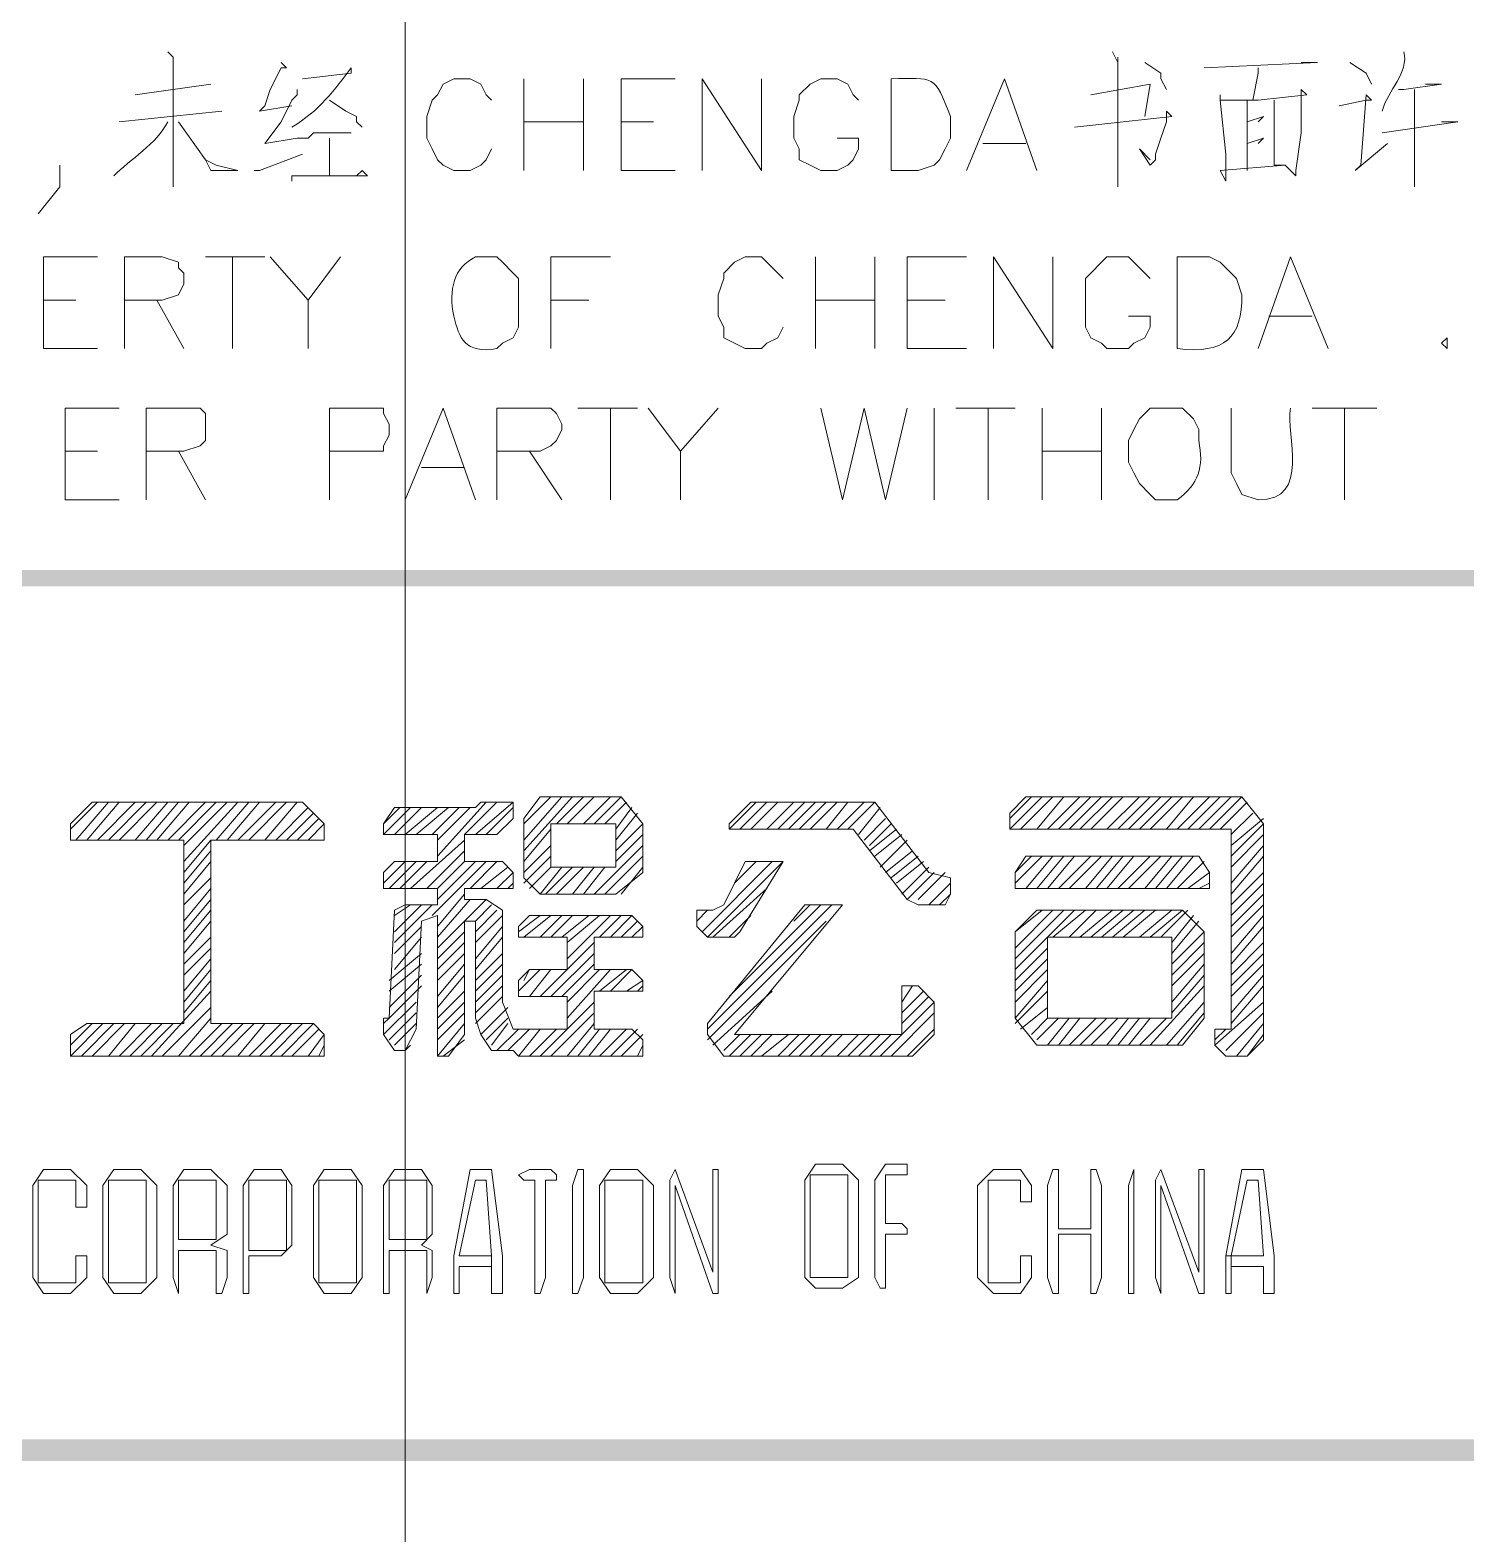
# Model space of a CAD drawing. Header units: millimetres. Extents: x 0 to 825, y 0 to 1167.
# Drawn here: x 647.2 to 695, y 50.3 to 100.4 of the extents above; entities that cross this region are included whole.
import ezdxf

# ---------------------------------------------------------------- set-up
doc = ezdxf.new("R2010")
doc.units = ezdxf.units.MM
doc.layers.add('1', color=7, linetype='Continuous')

msp = doc.modelspace()

# ---------------------------------------------------------------- hatches: boundary and pattern name
h = msp.add_hatch(color=0)
h.dxf.hatch_style = 2
h.paths.add_polyline_path([(560.841732, 82.401732), (560.841732, 81.861732), (810.501732, 82.401732)])
h = msp.add_hatch(color=0)
h.dxf.hatch_style = 2
h.paths.add_polyline_path([(560.841732, 81.861732), (810.501732, 82.401732), (810.501732, 81.861732)])
h = msp.add_hatch(color=0)
h.dxf.hatch_style = 2
h.paths.add_polyline_path([(713.301732, 52.701732), (713.301732, 53.421732), (560.841732, 52.701732)])
h = msp.add_hatch(color=0)
h.dxf.hatch_style = 2
h.paths.add_polyline_path([(713.301732, 53.421732), (560.841732, 52.701732), (560.841732, 53.421732)])

# ---------------------------------------------------------------- linework, layer by layer
at = {"layer": '1', "color": 30, "lineweight": 9}
msp.add_lwpolyline([(659.661732, 0.141732), (659.661732, 1166.901732)], dxfattribs=at)
at = {"layer": '1', "color": 0, "lineweight": 5}
for points in [[(651.921732, 95.541732), (651.921732, 95.181732), (651.921732, 95.181732), (651.921732, 97.881732), (651.921732, 99.501732), (651.741732, 99.681732)], [(654.801732, 97.701732), (654.801732, 97.701732), (654.981732, 97.881732), (655.161732, 98.421732), (655.521732, 99.141732), (655.701732, 99.141732), (655.521732, 99.321732)], [(683.421732, 95.181732), (683.421732, 99.501732), (683.421732, 99.321732), (683.241732, 99.681732)], [(684.321732, 99.321732), (684.861732, 98.961732), (684.861732, 98.781732), (685.041732, 98.421732), (684.861732, 98.781732)], [(686.301732, 99.141732), (690.081732, 99.321732), (689.901732, 99.321732), (689.541732, 99.321732)], [(687.921732, 98.061732), (688.101732, 98.961732), (688.101732, 99.141732)], [(691.881732, 98.601732), (691.701732, 98.961732), (691.701732, 98.961732), (691.881732, 98.601732)], [(655.881732, 98.061732), (656.061732, 98.241732), (656.061732, 98.421732)], [(684.501732, 98.601732), (684.501732, 98.601732), (684.321732, 97.521732)], [(689.541732, 98.421732), (689.721732, 98.241732), (688.101732, 98.061732), (686.841732, 98.061732), (686.841732, 98.061732), (687.021732, 96.261732), (687.021732, 95.361732), (686.841732, 95.721732), (689.001732, 95.901732), (689.001732, 95.901732), (688.821732, 95.901732), (688.641732, 95.901732), (688.641732, 98.061732)], [(689.541732, 98.421732), (689.541732, 96.981732), (689.361732, 95.721732), (689.361732, 95.541732), (689.001732, 95.901732)], [(693.321732, 98.421732), (693.321732, 95.181732), (693.321732, 95.361732), (693.321732, 95.721732)], [(694.221732, 98.601732), (694.041732, 98.601732), (693.681732, 98.601732)], [(655.881732, 98.061732), (655.521732, 97.341732), (654.981732, 96.621732), (654.981732, 96.621732), (656.061732, 96.801732), (656.421732, 96.801732), (656.601732, 96.981732), (657.861732, 96.981732), (657.681732, 96.981732), (657.501732, 96.981732)], [(657.141732, 98.061732), (657.681732, 97.701732), (658.041732, 97.521732), (658.041732, 97.341732), (658.221732, 97.161732)], [(691.521732, 95.901732), (691.341732, 95.721732), (691.521732, 95.901732), (691.701732, 98.241732), (691.881732, 98.061732), (691.701732, 98.061732), (690.801732, 97.881732)], [(652.101732, 97.341732), (653.001732, 96.081732), (653.181732, 95.721732), (654.081732, 95.721732), (653.361732, 95.901732), (653.001732, 96.081732)], [(685.041732, 97.341732), (685.041732, 97.701732), (685.221732, 97.521732), (681.981732, 97.161732)], [(685.041732, 97.341732), (684.861732, 96.801732), (684.681732, 96.261732), (684.681732, 96.081732), (684.501732, 95.901732), (684.141732, 96.441732), (684.501732, 96.081732)], [(688.101732, 97.341732), (688.281732, 97.521732), (688.281732, 97.521732), (687.741732, 97.341732)], [(692.241732, 96.981732), (694.761732, 97.341732), (694.581732, 97.341732), (694.221732, 97.341732)], [(687.741732, 96.621732), (688.281732, 96.801732), (688.281732, 96.801732), (688.101732, 96.621732)], [(656.241732, 96.261732), (654.801732, 95.721732), (654.801732, 95.721732), (654.621732, 95.721732)], [(683.421732, 95.181732), (683.421732, 95.541732), (683.421732, 95.901732)], [(657.501732, 95.541732), (655.881732, 95.541732), (655.881732, 95.361732), (655.881732, 95.541732)], [(657.501732, 95.541732), (658.401732, 95.541732), (658.221732, 95.721732), (658.041732, 95.541732)], [(663.621732, 74.121732), (663.621732, 72.141732), (664.161732, 71.601732), (666.681732, 71.601732), (667.581732, 72.321732), (667.581732, 73.941732), (666.861732, 74.841732), (664.161732, 74.841732), (663.621732, 74.121732)], [(679.821732, 73.761732), (687.201732, 73.761732), (687.201732, 67.101732), (686.661732, 67.101732), (686.661732, 66.561732), (687.021732, 66.201732), (687.741732, 66.201732), (688.281732, 66.741732), (688.281732, 73.941732), (687.561732, 74.841732), (680.361732, 74.841732), (679.821732, 74.301732), (679.821732, 73.761732)], [(648.501732, 73.401732), (652.281732, 73.401732), (652.281732, 67.281732), (649.041732, 67.281732), (648.501732, 66.921732), (648.501732, 66.201732), (656.961732, 66.201732), (656.961732, 66.921732), (656.601732, 67.281732), (653.181732, 67.281732), (653.181732, 73.401732), (656.961732, 73.401732), (656.961732, 73.941732), (656.241732, 74.661732), (649.221732, 74.661732), (648.501732, 73.941732), (648.501732, 73.401732)], [(658.941732, 73.581732), (660.741732, 73.581732), (660.741732, 72.681732), (659.301732, 72.681732), (658.941732, 72.321732), (658.941732, 71.781732), (660.741732, 71.781732), (660.741732, 71.241732), (659.661732, 71.241732), (659.301732, 71.061732), (659.121732, 67.461732), (658.941732, 67.461732), (658.941732, 66.921732), (659.301732, 66.381732), (659.661732, 66.381732), (660.021732, 67.101732), (660.201732, 70.701732), (660.741732, 70.881732), (660.741732, 66.201732), (661.101732, 66.201732), (661.641732, 66.921732), (661.641732, 70.701732), (662.001732, 70.701732), (662.001732, 69.441732), (662.001732, 67.461732), (662.181732, 66.921732), (662.541732, 66.381732), (663.261732, 66.381732), (663.441732, 66.201732), (667.581732, 66.201732), (667.581732, 66.741732), (667.221732, 67.101732), (665.961732, 67.101732), (665.961732, 68.361732), (667.581732, 68.361732), (667.581732, 68.721732), (667.221732, 69.081732), (665.961732, 69.081732), (665.961732, 70.161732), (667.581732, 70.161732), (667.581732, 70.521732), (667.221732, 70.881732), (663.801732, 70.881732), (663.441732, 70.521732), (663.441732, 70.161732), (665.061732, 70.161732), (665.061732, 69.081732), (663.801732, 69.081732), (663.441732, 68.721732), (663.441732, 68.181732), (665.061732, 68.181732), (665.061732, 67.101732), (663.261732, 67.101732), (662.901732, 68.001732), (662.901732, 71.061732), (662.361732, 71.421732), (661.641732, 71.421732), (661.641732, 71.781732), (663.261732, 71.781732), (663.261732, 72.321732), (662.901732, 72.681732), (661.641732, 72.681732), (661.641732, 73.581732), (662.721732, 73.581732), (663.261732, 74.121732), (663.261732, 74.661732), (662.181732, 74.661732), (662.001732, 74.481732), (659.301732, 74.481732), (658.941732, 73.941732), (658.941732, 73.581732)], [(670.461732, 73.941732), (670.461732, 73.761732), (674.601732, 73.761732), (676.401732, 71.421732), (676.761732, 71.241732), (677.661732, 71.241732), (677.841732, 71.601732), (677.841732, 72.141732), (677.121732, 72.321732), (675.321732, 74.661732), (671.181732, 74.661732), (670.461732, 73.941732)], [(666.681732, 73.941732), (664.521732, 73.941732), (664.521732, 72.501732), (666.681732, 72.501732), (666.681732, 73.941732)], [(664.521732, 73.941732), (664.521732, 73.941732)], [(680.001732, 71.781732), (686.481732, 71.781732), (686.481732, 72.321732), (686.121732, 72.861732), (680.361732, 72.861732), (680.001732, 72.321732), (680.001732, 71.781732)], [(671.001732, 72.681732), (670.281732, 71.241732), (669.921732, 71.061732), (669.381732, 71.061732), (669.381732, 70.521732), (669.741732, 70.161732), (670.641732, 70.161732), (670.821732, 70.341732), (672.261732, 72.681732), (671.001732, 72.681732)], [(672.981732, 71.241732), (669.741732, 67.281732), (669.741732, 66.921732), (670.281732, 66.201732), (676.581732, 66.201732), (677.301732, 66.921732), (677.301732, 68.001732), (676.761732, 68.541732), (676.221732, 68.541732), (676.221732, 66.921732), (670.641732, 66.921732), (674.241732, 71.241732), (672.981732, 71.241732)], [(680.721732, 71.061732), (680.001732, 70.341732), (680.001732, 67.461732), (680.721732, 66.561732), (685.581732, 66.561732), (686.301732, 67.461732), (686.301732, 70.341732), (685.581732, 71.061732), (680.721732, 71.061732)], [(685.221732, 70.161732), (681.081732, 70.161732), (681.081732, 67.461732), (685.221732, 67.461732), (685.221732, 70.161732)], [(681.081732, 70.161732), (681.081732, 70.161732)], [(647.241732, 61.881732), (647.241732, 58.821732), (647.601732, 58.281732), (648.501732, 58.281732), (649.041732, 58.821732), (649.041732, 59.541732), (648.681732, 59.541732), (648.681732, 58.641732), (647.421732, 58.641732), (647.421732, 62.061732), (648.681732, 62.061732), (648.681732, 61.161732), (649.041732, 61.161732), (649.041732, 61.881732), (648.501732, 62.421732), (647.601732, 62.421732), (647.241732, 61.881732)], [(649.581732, 61.881732), (649.581732, 58.821732), (649.941732, 58.281732), (650.841732, 58.281732), (651.381732, 58.821732), (651.381732, 61.881732), (650.841732, 62.421732), (649.941732, 62.421732), (649.581732, 61.881732)], [(651.921732, 61.881732), (651.921732, 58.821732), (652.101732, 58.281732), (652.101732, 58.281732), (652.101732, 59.721732), (653.361732, 59.721732), (653.361732, 58.281732), (653.541732, 58.281732), (653.721732, 58.821732), (653.721732, 59.721732), (653.181732, 59.901732), (653.721732, 60.261732), (653.721732, 61.881732), (653.181732, 62.421732), (652.281732, 62.421732), (651.921732, 61.881732)], [(654.261732, 61.881732), (654.261732, 58.281732), (654.441732, 58.281732), (654.441732, 58.821732), (654.441732, 59.541732), (655.521732, 59.541732), (655.881732, 59.901732), (655.881732, 61.881732), (655.521732, 62.421732), (654.621732, 62.421732), (654.261732, 61.881732)], [(658.221732, 61.881732), (657.861732, 62.421732), (656.961732, 62.421732), (656.601732, 61.881732), (656.601732, 58.821732), (656.961732, 58.281732), (657.861732, 58.281732), (658.221732, 58.821732), (658.221732, 61.881732)], [(658.941732, 61.881732), (659.301732, 62.421732), (660.201732, 62.421732), (660.561732, 61.881732), (660.561732, 60.261732), (660.201732, 59.901732), (660.561732, 59.721732)], [(661.281732, 59.541732), (661.821732, 62.421732), (662.541732, 62.421732), (662.901732, 59.541732)], [(663.441732, 62.241732), (663.621732, 62.061732), (663.981732, 62.061732), (663.981732, 58.281732), (664.161732, 58.281732), (664.341732, 58.821732), (664.341732, 62.061732), (664.701732, 62.061732), (664.701732, 62.241732), (664.521732, 62.421732), (663.801732, 62.421732), (663.441732, 62.241732)], [(665.241732, 61.881732), (665.241732, 58.281732), (665.421732, 58.281732), (665.601732, 58.821732), (665.601732, 62.421732), (665.421732, 62.421732), (665.241732, 61.881732)], [(666.141732, 61.881732), (666.141732, 58.821732), (666.501732, 58.281732), (667.401732, 58.281732), (667.941732, 58.821732), (667.941732, 61.881732), (667.401732, 62.421732), (666.501732, 62.421732), (666.141732, 61.881732)], [(668.481732, 62.061732), (668.481732, 58.821732), (668.661732, 58.281732), (668.661732, 58.281732), (668.661732, 61.881732), (669.921732, 58.281732), (670.101732, 58.281732), (670.101732, 58.821732), (670.101732, 62.061732), (670.101732, 62.421732), (669.921732, 62.421732), (669.921732, 59.001732), (668.661732, 62.421732), (668.661732, 62.421732)], [(672.981732, 62.061732), (672.981732, 58.821732), (673.341732, 58.461732), (674.241732, 58.461732), (674.781732, 58.821732), (674.781732, 62.061732), (674.241732, 62.601732), (673.341732, 62.601732), (672.981732, 62.061732)], [(674.421732, 62.241732), (673.161732, 62.241732), (673.161732, 58.821732), (674.421732, 58.821732), (674.421732, 62.241732)], [(673.161732, 62.241732), (673.161732, 62.241732)], [(675.321732, 62.061732), (675.321732, 58.821732), (675.501732, 58.461732), (675.681732, 58.461732), (675.681732, 60.261732), (676.401732, 60.261732), (676.401732, 60.441732), (676.221732, 60.621732), (675.681732, 60.621732), (675.681732, 62.241732), (676.401732, 62.241732), (676.401732, 62.421732), (676.401732, 62.601732), (675.681732, 62.601732), (675.321732, 62.061732)], [(678.741732, 61.881732), (678.741732, 58.821732), (679.281732, 58.281732), (680.181732, 58.281732), (680.541732, 58.821732), (680.541732, 59.541732), (680.181732, 59.541732), (680.181732, 58.641732), (679.101732, 58.641732), (679.101732, 62.061732), (680.181732, 62.061732), (680.181732, 61.341732), (680.541732, 61.341732), (680.541732, 61.881732), (680.181732, 62.421732), (679.281732, 62.421732), (678.741732, 61.881732)], [(681.261732, 62.421732), (681.081732, 61.881732), (681.081732, 58.821732)], [(682.881732, 58.821732), (682.881732, 61.881732), (682.701732, 62.421732), (682.521732, 62.421732), (682.521732, 60.441732), (681.441732, 60.441732), (681.441732, 62.421732), (681.261732, 62.421732)], [(683.781732, 61.881732), (683.781732, 58.281732), (683.961732, 58.281732), (683.961732, 58.821732), (683.961732, 62.421732), (683.961732, 62.421732), (683.781732, 61.881732)], [(684.681732, 62.061732), (684.681732, 58.821732), (684.861732, 58.281732), (684.861732, 58.281732), (684.861732, 61.881732), (686.121732, 58.281732), (686.301732, 58.281732), (686.301732, 58.821732), (686.301732, 62.061732), (686.301732, 62.421732), (686.121732, 62.421732), (686.121732, 59.001732), (684.861732, 62.421732), (684.861732, 62.421732)], [(688.641732, 59.541732), (688.281732, 62.421732), (687.561732, 62.421732), (687.021732, 59.541732), (688.281732, 59.541732), (688.101732, 62.061732), (687.741732, 62.061732), (687.201732, 59.541732), (687.201732, 59.181732), (688.281732, 59.181732)], [(651.021732, 62.061732), (649.761732, 62.061732), (649.761732, 58.641732), (651.021732, 58.641732), (651.021732, 62.061732)], [(649.761732, 62.061732), (649.761732, 62.061732)], [(653.361732, 62.061732), (652.101732, 62.061732), (652.101732, 60.081732), (653.361732, 60.081732), (653.361732, 62.061732)], [(652.101732, 62.061732), (652.101732, 62.061732)], [(655.701732, 62.061732), (654.441732, 62.061732), (654.441732, 59.721732), (655.701732, 59.721732), (655.701732, 62.061732)], [(654.441732, 62.061732), (654.441732, 62.061732)], [(658.041732, 62.061732), (656.781732, 62.061732), (656.781732, 58.641732), (658.041732, 58.641732), (658.041732, 62.061732)], [(660.561732, 59.721732), (660.561732, 58.821732), (660.381732, 58.281732), (660.381732, 58.281732), (660.381732, 59.721732), (659.121732, 59.721732), (659.121732, 58.281732), (658.941732, 58.281732), (658.941732, 58.821732), (658.941732, 61.881732)], [(659.121732, 60.081732), (660.381732, 60.081732), (660.381732, 62.061732), (659.121732, 62.061732), (659.121732, 60.081732)], [(662.541732, 59.541732), (662.361732, 62.061732), (662.001732, 62.061732), (661.461732, 59.541732), (662.541732, 59.541732), (662.541732, 59.181732), (661.461732, 59.181732)], [(667.581732, 62.061732), (666.321732, 62.061732), (666.321732, 58.641732), (667.581732, 58.641732), (667.581732, 62.061732)], [(666.321732, 62.061732), (666.321732, 62.061732)], [(681.441732, 60.261732), (681.441732, 58.281732), (681.261732, 58.281732), (681.081732, 58.821732)], [(682.881732, 58.821732), (682.701732, 58.281732), (682.521732, 58.281732), (682.521732, 60.261732)], [(660.381732, 60.081732), (660.381732, 60.081732)], [(661.461732, 59.181732), (661.461732, 58.281732), (661.281732, 58.281732), (661.281732, 59.541732)], [(662.901732, 59.541732), (662.901732, 58.281732), (662.541732, 58.281732), (662.541732, 59.181732)], [(687.021732, 59.541732), (687.021732, 58.281732), (687.201732, 58.281732), (687.201732, 59.181732)], [(688.281732, 59.181732), (688.281732, 58.281732), (688.641732, 58.281732), (688.641732, 59.541732)]]:
    msp.add_lwpolyline(points, dxfattribs=at)
at = {"layer": '1', "color": 0, "lineweight": 9}
for points in [[(691.701732, 98.961732), (691.161732, 99.321732)], [(662.541732, 98.061732), (662.361732, 98.241732), (662.181732, 98.601732), (661.821732, 98.781732), (661.281732, 98.781732), (660.921732, 98.601732), (660.741732, 98.241732), (660.561732, 98.061732), (660.381732, 97.521732), (660.381732, 96.801732), (660.561732, 96.441732), (660.741732, 96.081732), (660.921732, 95.901732), (661.281732, 95.721732), (661.821732, 95.721732), (662.181732, 95.901732), (662.361732, 96.081732), (662.541732, 96.441732)], [(663.621732, 98.781732), (663.621732, 95.721732)], [(665.601732, 98.781732), (665.601732, 95.721732)], [(666.861732, 95.721732), (666.861732, 98.781732), (668.661732, 98.781732)], [(669.561732, 95.721732), (669.561732, 98.781732), (671.541732, 95.721732), (671.541732, 98.781732)], [(674.781732, 98.061732), (674.601732, 98.241732), (674.421732, 98.601732), (674.061732, 98.781732), (673.521732, 98.781732), (673.161732, 98.601732), (672.801732, 98.241732), (672.801732, 98.061732), (672.621732, 97.521732), (672.621732, 96.801732), (672.801732, 96.441732), (672.801732, 96.081732), (673.161732, 95.901732), (673.521732, 95.721732), (674.061732, 95.721732), (674.421732, 95.901732), (674.601732, 96.081732), (674.781732, 96.441732), (674.781732, 96.801732), (674.061732, 96.801732)], [(678.381732, 95.721732), (679.641732, 98.781732), (680.721732, 95.721732)], [(650.661732, 98.241732), (653.181732, 98.601732)], [(682.521732, 98.241732), (684.501732, 98.601732)], [(692.961732, 98.421732), (692.781732, 98.421732)], [(692.961732, 98.421732), (694.221732, 98.601732)], [(654.801732, 97.701732), (655.881732, 97.881732)], [(686.841732, 98.061732), (686.841732, 98.241732)], [(687.741732, 98.061732), (687.741732, 95.721732)], [(653.541732, 97.701732), (650.121732, 97.341732)], [(663.621732, 97.341732), (665.601732, 97.341732)], [(666.861732, 97.341732), (667.941732, 97.341732)], [(657.141732, 96.801732), (657.141732, 95.541732)], [(678.921732, 96.621732), (680.361732, 96.621732)], [(691.341732, 95.721732), (692.421732, 96.621732)], [(647.421732, 94.281732), (648.141732, 95.181732), (648.141732, 95.901732)], [(666.861732, 95.721732), (668.661732, 95.721732)], [(647.601732, 89.781732), (647.601732, 92.841732), (649.401732, 92.841732)], [(650.301732, 89.781732), (650.301732, 92.841732), (651.561732, 92.841732), (652.101732, 92.661732), (652.101732, 92.481732), (652.281732, 92.301732), (652.281732, 91.941732), (652.101732, 91.581732), (652.101732, 91.581732), (651.561732, 91.401732), (650.301732, 91.401732)], [(653.001732, 92.841732), (654.981732, 92.841732)], [(653.901732, 92.841732), (653.901732, 89.781732)], [(655.161732, 92.841732), (656.421732, 91.401732), (656.421732, 89.781732)], [(657.501732, 92.841732), (656.421732, 91.401732)], [(664.521732, 89.781732), (664.521732, 92.841732), (666.501732, 92.841732)], [(672.261732, 92.121732), (672.081732, 92.301732), (671.721732, 92.661732), (671.541732, 92.841732), (671.001732, 92.841732), (670.641732, 92.661732), (670.281732, 92.301732), (670.281732, 92.121732), (670.101732, 91.581732), (670.101732, 90.861732), (670.281732, 90.501732), (670.281732, 90.141732), (670.641732, 89.961732), (671.001732, 89.781732), (671.541732, 89.781732), (671.721732, 89.961732), (672.081732, 90.141732), (672.261732, 90.501732)], [(673.341732, 92.841732), (673.341732, 89.781732)], [(675.321732, 92.841732), (675.321732, 89.781732)], [(676.401732, 89.781732), (676.401732, 92.841732), (678.381732, 92.841732)], [(679.281732, 89.781732), (679.281732, 92.841732), (681.261732, 89.781732), (681.261732, 92.841732)], [(684.501732, 92.121732), (684.321732, 92.301732), (683.961732, 92.661732), (683.781732, 92.841732), (683.061732, 92.841732), (682.881732, 92.661732), (682.521732, 92.301732), (682.341732, 92.121732), (682.341732, 91.581732), (682.341732, 90.861732), (682.341732, 90.501732), (682.521732, 90.141732), (682.881732, 89.961732), (683.061732, 89.781732), (683.781732, 89.781732), (683.961732, 89.961732), (684.321732, 90.141732), (684.501732, 90.501732), (684.501732, 90.861732), (683.781732, 90.861732)], [(688.101732, 89.781732), (689.181732, 92.841732), (690.441732, 89.781732)], [(647.601732, 91.401732), (648.681732, 91.401732)], [(651.381732, 91.401732), (652.281732, 89.781732)], [(664.521732, 91.401732), (665.781732, 91.401732)], [(673.341732, 91.401732), (675.321732, 91.401732)], [(676.401732, 91.401732), (677.661732, 91.401732)], [(688.461732, 90.861732), (689.901732, 90.861732)], [(647.601732, 89.781732), (649.401732, 89.781732)], [(676.401732, 89.781732), (678.381732, 89.781732)], [(694.401732, 90.141732), (694.221732, 89.961732), (694.401732, 89.781732), (694.401732, 89.961732), (694.401732, 90.141732)], [(648.321732, 84.741732), (648.321732, 87.801732), (650.121732, 87.801732)], [(651.021732, 84.741732), (651.021732, 87.801732), (652.281732, 87.801732), (652.821732, 87.801732), (653.001732, 87.621732), (653.001732, 87.261732), (653.001732, 87.081732), (653.001732, 86.721732), (652.821732, 86.541732), (652.281732, 86.361732), (651.021732, 86.361732)], [(657.141732, 84.741732), (657.141732, 87.801732), (658.401732, 87.801732), (658.941732, 87.801732), (658.941732, 87.621732), (659.121732, 87.261732), (659.121732, 86.901732), (658.941732, 86.541732), (658.941732, 86.361732), (658.401732, 86.361732), (657.141732, 86.361732)], [(659.661732, 84.741732), (660.921732, 87.801732), (662.001732, 84.741732)], [(662.721732, 84.741732), (662.721732, 87.801732), (664.161732, 87.801732), (664.521732, 87.801732), (664.701732, 87.621732), (664.881732, 87.261732), (664.881732, 87.081732), (664.701732, 86.721732), (664.521732, 86.541732), (664.161732, 86.361732), (662.721732, 86.361732)], [(665.421732, 87.801732), (667.401732, 87.801732)], [(666.501732, 87.801732), (666.501732, 84.741732)], [(667.761732, 87.801732), (668.841732, 86.361732), (668.841732, 84.741732)], [(670.101732, 87.801732), (668.841732, 86.361732)], [(673.521732, 87.801732), (674.241732, 84.741732), (674.961732, 87.801732), (675.681732, 84.741732), (676.401732, 87.801732)], [(677.301732, 87.801732), (677.301732, 84.741732)], [(678.021732, 87.801732), (680.001732, 87.801732)], [(679.101732, 87.801732), (679.101732, 84.741732)], [(680.901732, 87.801732), (680.901732, 84.741732)], [(682.881732, 87.801732), (682.881732, 84.741732)], [(689.901732, 87.801732), (692.061732, 87.801732)], [(690.981732, 87.801732), (690.981732, 84.741732)], [(648.321732, 86.361732), (649.401732, 86.361732)], [(652.101732, 86.361732), (653.001732, 84.741732)], [(663.801732, 86.361732), (664.881732, 84.741732)], [(680.901732, 86.361732), (682.881732, 86.361732)], [(660.201732, 85.821732), (661.641732, 85.821732)], [(648.321732, 84.741732), (650.121732, 84.741732)], [(663.621732, 73.941732), (664.521732, 74.841732)], [(663.621732, 73.401732), (664.881732, 74.841732)], [(663.621732, 73.041732), (665.241732, 74.841732)], [(664.701732, 73.941732), (665.601732, 74.841732)], [(665.061732, 73.941732), (665.961732, 74.841732)], [(665.601732, 73.941732), (666.501732, 74.841732)], [(665.961732, 73.941732), (666.861732, 74.841732)], [(679.821732, 74.121732), (680.541732, 74.841732)], [(679.821732, 73.761732), (680.901732, 74.841732)], [(680.181732, 73.761732), (681.261732, 74.841732)], [(680.721732, 73.761732), (681.621732, 74.841732)], [(681.081732, 73.761732), (682.161732, 74.841732)], [(681.441732, 73.761732), (682.521732, 74.841732)], [(681.801732, 73.761732), (682.881732, 74.841732)], [(682.161732, 73.761732), (683.241732, 74.841732)], [(682.521732, 73.761732), (683.601732, 74.841732)], [(683.061732, 73.761732), (684.141732, 74.841732)], [(683.421732, 73.761732), (684.501732, 74.841732)], [(683.781732, 73.761732), (684.861732, 74.841732)], [(684.141732, 73.761732), (685.221732, 74.841732)], [(684.501732, 73.761732), (685.581732, 74.841732)], [(685.041732, 73.761732), (685.941732, 74.841732)], [(685.401732, 73.761732), (686.481732, 74.841732)], [(685.761732, 73.761732), (686.841732, 74.841732)], [(686.121732, 73.761732), (687.201732, 74.841732)], [(686.481732, 73.761732), (687.561732, 74.841732)], [(648.501732, 73.761732), (649.401732, 74.661732)], [(648.681732, 73.401732), (649.761732, 74.661732)], [(649.041732, 73.401732), (650.121732, 74.661732)], [(649.401732, 73.401732), (650.661732, 74.661732)], [(649.761732, 73.401732), (651.021732, 74.661732)], [(650.121732, 73.401732), (651.381732, 74.661732)], [(650.661732, 73.401732), (651.741732, 74.661732)], [(651.021732, 73.401732), (652.101732, 74.661732)], [(651.381732, 73.401732), (652.461732, 74.661732)], [(651.741732, 73.401732), (653.001732, 74.661732)], [(652.101732, 73.401732), (653.361732, 74.661732)], [(652.281732, 73.221732), (653.721732, 74.661732)], [(652.281732, 72.681732), (654.081732, 74.661732)], [(653.361732, 73.401732), (654.441732, 74.661732)], [(653.721732, 73.401732), (654.801732, 74.661732)], [(654.081732, 73.401732), (655.341732, 74.661732)], [(654.441732, 73.401732), (655.701732, 74.661732)], [(654.981732, 73.401732), (656.061732, 74.661732)], [(655.341732, 73.401732), (656.421732, 74.481732)], [(655.701732, 73.401732), (656.601732, 74.301732)], [(658.941732, 73.941732), (659.481732, 74.481732)], [(658.941732, 73.581732), (659.841732, 74.481732)], [(659.301732, 73.581732), (660.201732, 74.481732)], [(659.661732, 73.581732), (660.741732, 74.481732)], [(660.021732, 73.581732), (661.101732, 74.481732)], [(660.561732, 73.581732), (661.461732, 74.481732)], [(660.741732, 72.861732), (662.361732, 74.661732)], [(660.741732, 73.401732), (661.821732, 74.481732)], [(661.641732, 73.581732), (662.721732, 74.661732)], [(662.001732, 73.581732), (663.261732, 74.661732)], [(662.361732, 73.581732), (663.261732, 74.481732)], [(666.321732, 73.941732), (667.041732, 74.661732)], [(666.681732, 73.761732), (667.221732, 74.481732)], [(666.681732, 73.401732), (667.401732, 74.301732)], [(670.461732, 73.761732), (671.361732, 74.661732)], [(670.821732, 73.761732), (671.721732, 74.661732)], [(671.181732, 73.761732), (672.081732, 74.661732)], [(671.721732, 73.761732), (672.621732, 74.661732)], [(672.081732, 73.761732), (672.981732, 74.661732)], [(672.441732, 73.761732), (673.341732, 74.661732)], [(672.801732, 73.761732), (673.701732, 74.661732)], [(673.161732, 73.761732), (674.061732, 74.661732)], [(673.701732, 73.761732), (674.421732, 74.661732)], [(674.061732, 73.761732), (674.961732, 74.661732)], [(674.421732, 73.761732), (675.321732, 74.661732)], [(674.781732, 73.581732), (675.501732, 74.481732)], [(686.841732, 73.761732), (687.741732, 74.661732)], [(687.201732, 73.581732), (687.921732, 74.301732)], [(656.061732, 73.401732), (656.781732, 74.121732)], [(656.421732, 73.401732), (656.961732, 73.941732)], [(663.621732, 72.681732), (664.521732, 73.761732)], [(666.681732, 73.041732), (667.581732, 73.941732)], [(674.961732, 73.401732), (675.681732, 74.121732)], [(675.141732, 73.221732), (675.861732, 73.941732)], [(675.141732, 73.041732), (676.041732, 73.761732)], [(687.201732, 73.221732), (688.281732, 74.121732)], [(687.201732, 72.861732), (688.281732, 73.941732)], [(652.281732, 72.321732), (653.181732, 73.401732)], [(656.961732, 73.401732), (656.961732, 73.581732)], [(659.841732, 71.781732), (661.641732, 73.401732)], [(663.621732, 72.321732), (664.521732, 73.221732)], [(665.961732, 71.601732), (667.581732, 73.221732)], [(666.681732, 72.681732), (667.581732, 73.581732)], [(675.321732, 72.861732), (676.221732, 73.581732)], [(675.501732, 72.501732), (676.401732, 73.401732)], [(687.201732, 72.501732), (688.281732, 73.581732)], [(687.201732, 71.961732), (688.281732, 73.221732)], [(652.281732, 71.961732), (653.181732, 73.041732)], [(660.381732, 71.781732), (661.641732, 73.041732)], [(663.621732, 71.961732), (664.521732, 72.861732)], [(666.321732, 71.601732), (667.581732, 72.861732)], [(675.681732, 72.321732), (676.581732, 73.041732)], [(675.861732, 72.141732), (676.761732, 72.861732)], [(680.001732, 72.321732), (680.541732, 72.861732)], [(680.001732, 71.961732), (680.901732, 72.861732)], [(680.361732, 71.781732), (681.261732, 72.861732)], [(680.721732, 71.781732), (681.621732, 72.861732)], [(681.081732, 71.781732), (681.981732, 72.861732)], [(681.441732, 71.781732), (682.521732, 72.861732)], [(681.801732, 71.781732), (682.881732, 72.861732)], [(682.341732, 71.781732), (683.241732, 72.861732)], [(682.701732, 71.781732), (683.601732, 72.861732)], [(683.061732, 71.781732), (683.961732, 72.861732)], [(683.421732, 71.781732), (684.501732, 72.861732)], [(683.781732, 71.781732), (684.861732, 72.861732)], [(684.321732, 71.781732), (685.221732, 72.861732)], [(684.681732, 71.781732), (685.581732, 72.861732)], [(685.041732, 71.781732), (685.941732, 72.861732)], [(687.201732, 71.601732), (688.281732, 72.861732)], [(652.281732, 71.601732), (653.181732, 72.681732)], [(658.941732, 71.961732), (659.661732, 72.681732)], [(659.121732, 71.781732), (660.021732, 72.681732)], [(659.481732, 71.781732), (660.381732, 72.681732)], [(660.561732, 70.881732), (662.361732, 72.681732)], [(660.741732, 71.781732), (661.641732, 72.681732)], [(660.741732, 71.421732), (662.001732, 72.681732)], [(661.821732, 71.781732), (662.721732, 72.681732)], [(662.181732, 71.781732), (663.081732, 72.501732)], [(662.721732, 71.781732), (663.261732, 72.321732)], [(663.801732, 71.781732), (664.521732, 72.501732)], [(664.161732, 71.601732), (664.881732, 72.501732)], [(664.341732, 71.601732), (665.241732, 72.501732)], [(664.701732, 71.601732), (665.601732, 72.501732)], [(665.241732, 71.601732), (665.961732, 72.501732)], [(665.601732, 71.601732), (666.321732, 72.501732)], [(666.861732, 71.601732), (667.581732, 72.501732)], [(669.561732, 70.341732), (671.901732, 72.681732)], [(669.741732, 70.161732), (672.261732, 72.681732)], [(670.641732, 71.961732), (671.361732, 72.681732)], [(676.041732, 71.961732), (676.941732, 72.681732)], [(676.221732, 71.601732), (677.121732, 72.501732)], [(676.401732, 71.421732), (677.301732, 72.321732)], [(676.761732, 71.421732), (677.661732, 72.321732)], [(685.401732, 71.781732), (686.301732, 72.681732)], [(685.761732, 71.781732), (686.481732, 72.321732)], [(687.201732, 71.241732), (688.281732, 72.321732)], [(652.281732, 71.241732), (653.181732, 72.141732)], [(652.281732, 70.701732), (653.181732, 71.781732)], [(663.081732, 71.781732), (663.261732, 71.961732)], [(669.921732, 70.161732), (671.721732, 71.781732)], [(677.121732, 71.241732), (677.841732, 71.961732)], [(686.121732, 71.781732), (686.481732, 71.961732)], [(687.201732, 70.881732), (688.281732, 71.961732)], [(652.281732, 70.341732), (653.181732, 71.421732)], [(659.301732, 70.881732), (659.841732, 71.241732)], [(659.301732, 70.341732), (660.201732, 71.241732)], [(659.301732, 69.981732), (660.561732, 71.241732)], [(660.741732, 70.521732), (661.641732, 71.601732)], [(660.741732, 70.161732), (661.821732, 71.421732)], [(661.641732, 70.701732), (662.361732, 71.421732)], [(662.001732, 70.701732), (662.541732, 71.241732)], [(669.741732, 67.101732), (673.881732, 71.241732)], [(670.461732, 68.181732), (673.521732, 71.241732)], [(672.621732, 70.701732), (673.161732, 71.241732)], [(677.481732, 71.241732), (677.841732, 71.601732)], [(687.201732, 70.521732), (688.281732, 71.601732)], [(687.201732, 70.161732), (688.281732, 71.241732)], [(652.281732, 69.981732), (653.181732, 71.061732)], [(652.281732, 69.621732), (653.181732, 70.701732)], [(660.741732, 69.801732), (661.641732, 70.701732)], [(662.001732, 70.341732), (662.721732, 71.061732)], [(662.001732, 69.981732), (662.901732, 70.881732)], [(663.441732, 70.341732), (664.161732, 70.881732)], [(663.621732, 70.161732), (664.521732, 70.881732)], [(664.161732, 70.161732), (664.881732, 70.881732)], [(664.521732, 70.161732), (665.241732, 70.881732)], [(664.881732, 70.161732), (665.781732, 70.881732)], [(665.061732, 69.981732), (666.141732, 70.881732)], [(665.061732, 69.441732), (666.501732, 70.881732)], [(666.141732, 70.161732), (666.861732, 70.881732)], [(666.501732, 70.161732), (667.221732, 70.881732)], [(666.861732, 70.161732), (667.401732, 70.701732)], [(669.381732, 71.061732), (669.381732, 71.061732)], [(669.381732, 70.701732), (669.741732, 71.061732)], [(669.741732, 66.741732), (673.701732, 70.701732)], [(670.461732, 70.161732), (671.181732, 70.881732)], [(680.001732, 70.341732), (680.901732, 71.061732)], [(680.001732, 69.801732), (681.261732, 71.061732)], [(680.001732, 69.441732), (681.621732, 71.061732)], [(680.001732, 69.081732), (681.981732, 71.061732)], [(681.261732, 70.161732), (682.341732, 71.061732)], [(681.801732, 70.161732), (682.701732, 71.061732)], [(682.161732, 70.161732), (683.241732, 71.061732)], [(682.521732, 70.161732), (683.601732, 71.061732)], [(682.881732, 70.161732), (683.961732, 71.061732)], [(683.241732, 70.161732), (684.321732, 71.061732)], [(683.601732, 70.161732), (684.681732, 71.061732)], [(684.141732, 70.161732), (685.221732, 71.061732)], [(684.501732, 70.161732), (685.581732, 71.061732)], [(684.861732, 70.161732), (685.761732, 71.061732)], [(685.221732, 69.981732), (685.941732, 70.881732)], [(685.221732, 69.621732), (686.121732, 70.701732)], [(687.201732, 69.621732), (688.281732, 70.881732)], [(659.301732, 69.621732), (660.201732, 70.521732)], [(660.741732, 69.441732), (661.641732, 70.341732)], [(662.001732, 69.441732), (662.901732, 70.521732)], [(667.221732, 70.161732), (667.581732, 70.521732)], [(685.221732, 69.261732), (686.301732, 70.341732)], [(687.201732, 69.261732), (688.281732, 70.521732)], [(652.281732, 69.261732), (653.181732, 70.161732)], [(652.281732, 68.901732), (653.181732, 69.801732)], [(659.301732, 69.081732), (660.201732, 70.161732)], [(660.741732, 69.081732), (661.641732, 69.981732)], [(662.001732, 69.081732), (662.901732, 70.161732)], [(665.061732, 69.081732), (665.961732, 69.981732)], [(680.001732, 68.721732), (681.081732, 69.801732)], [(685.221732, 68.901732), (686.301732, 69.981732)], [(687.201732, 68.901732), (688.281732, 69.981732)], [(652.281732, 68.361732), (653.181732, 69.441732)], [(659.121732, 68.721732), (660.201732, 69.621732)], [(659.121732, 68.361732), (660.201732, 69.261732)], [(660.741732, 68.721732), (661.641732, 69.621732)], [(660.741732, 68.181732), (661.641732, 69.261732)], [(662.001732, 68.721732), (662.901732, 69.621732)], [(662.001732, 68.361732), (662.901732, 69.261732)], [(664.521732, 68.181732), (665.961732, 69.621732)], [(664.881732, 68.181732), (665.961732, 69.261732)], [(680.001732, 68.361732), (681.081732, 69.441732)], [(685.221732, 68.541732), (686.301732, 69.621732)], [(685.221732, 68.001732), (686.301732, 69.261732)], [(687.201732, 68.541732), (688.281732, 69.621732)], [(687.201732, 68.181732), (688.281732, 69.261732)], [(652.281732, 68.001732), (653.181732, 69.081732)], [(652.281732, 67.641732), (653.181732, 68.721732)], [(659.121732, 67.821732), (660.201732, 68.901732)], [(660.741732, 67.821732), (661.641732, 68.901732)], [(662.001732, 68.001732), (662.901732, 68.901732)], [(663.441732, 68.361732), (664.161732, 69.081732)], [(663.621732, 68.721732), (663.801732, 69.081732)], [(663.801732, 68.181732), (664.521732, 69.081732)], [(664.161732, 68.181732), (665.061732, 69.081732)], [(665.061732, 68.001732), (666.141732, 69.081732)], [(665.061732, 67.461732), (666.501732, 69.081732)], [(666.141732, 68.361732), (667.041732, 69.081732)], [(666.501732, 68.361732), (667.221732, 69.081732)], [(667.041732, 68.361732), (667.581732, 68.721732)], [(680.001732, 68.001732), (681.081732, 69.081732)], [(680.001732, 67.461732), (681.081732, 68.721732)], [(685.221732, 67.641732), (686.301732, 68.901732)], [(687.201732, 67.641732), (688.281732, 68.901732)], [(651.201732, 66.201732), (653.181732, 68.361732)], [(659.121732, 67.461732), (660.201732, 68.541732)], [(660.741732, 67.461732), (661.641732, 68.361732)], [(662.001732, 67.641732), (662.901732, 68.541732)], [(662.001732, 67.281732), (662.901732, 68.181732)], [(667.401732, 68.361732), (667.581732, 68.541732)], [(669.921732, 66.561732), (671.901732, 68.361732)], [(676.221732, 68.361732), (676.221732, 68.541732)], [(676.221732, 68.001732), (676.581732, 68.541732)], [(676.221732, 67.641732), (676.941732, 68.361732)], [(676.221732, 67.281732), (677.121732, 68.181732)], [(680.001732, 67.281732), (681.081732, 68.361732)], [(684.501732, 66.561732), (686.301732, 68.541732)], [(687.201732, 67.281732), (688.281732, 68.541732)], [(651.561732, 66.201732), (653.181732, 67.821732)], [(658.941732, 66.921732), (660.021732, 68.001732)], [(660.741732, 67.101732), (661.641732, 68.001732)], [(662.181732, 66.921732), (663.081732, 67.821732)], [(665.061732, 67.101732), (665.961732, 68.001732)], [(675.501732, 66.201732), (677.301732, 68.001732)], [(680.181732, 67.101732), (681.081732, 67.821732)], [(685.041732, 66.561732), (686.301732, 68.001732)], [(686.661732, 66.561732), (688.281732, 68.001732)], [(648.501732, 66.561732), (649.221732, 67.281732)], [(648.501732, 66.201732), (649.581732, 67.281732)], [(648.861732, 66.201732), (649.941732, 67.281732)], [(649.221732, 66.201732), (650.301732, 67.281732)], [(649.761732, 66.201732), (650.661732, 67.281732)], [(650.121732, 66.201732), (651.201732, 67.281732)], [(650.481732, 66.201732), (651.561732, 67.281732)], [(650.841732, 66.201732), (651.921732, 67.281732)], [(652.101732, 66.201732), (653.181732, 67.461732)], [(652.461732, 66.201732), (653.541732, 67.281732)], [(652.821732, 66.201732), (653.901732, 67.281732)], [(653.181732, 66.201732), (654.261732, 67.281732)], [(653.541732, 66.201732), (654.621732, 67.281732)], [(654.081732, 66.201732), (654.981732, 67.281732)], [(654.441732, 66.201732), (655.521732, 67.281732)], [(654.801732, 66.201732), (655.881732, 67.281732)], [(655.161732, 66.201732), (656.241732, 67.281732)], [(655.521732, 66.201732), (656.601732, 67.281732)], [(658.941732, 67.281732), (659.121732, 67.461732)], [(659.121732, 66.741732), (660.021732, 67.641732)], [(659.301732, 66.561732), (660.021732, 67.281732)], [(660.741732, 66.741732), (661.641732, 67.641732)], [(660.741732, 66.201732), (661.641732, 67.281732)], [(662.361732, 66.741732), (663.081732, 67.461732)], [(662.541732, 66.561732), (663.081732, 67.281732)], [(664.521732, 66.201732), (665.961732, 67.641732)], [(665.061732, 66.201732), (665.961732, 67.281732)], [(675.861732, 66.201732), (677.301732, 67.641732)], [(680.541732, 66.921732), (681.081732, 67.461732)], [(680.721732, 66.741732), (681.441732, 67.461732)], [(681.081732, 66.561732), (681.801732, 67.461732)], [(681.441732, 66.561732), (682.161732, 67.461732)], [(681.801732, 66.561732), (682.701732, 67.461732)], [(682.161732, 66.561732), (683.061732, 67.461732)], [(682.521732, 66.561732), (683.421732, 67.461732)], [(683.061732, 66.561732), (683.781732, 67.461732)], [(683.421732, 66.561732), (684.141732, 67.461732)], [(683.781732, 66.561732), (684.501732, 67.461732)], [(684.141732, 66.561732), (685.041732, 67.461732)], [(685.401732, 66.561732), (686.301732, 67.641732)], [(687.021732, 66.381732), (688.281732, 67.641732)], [(687.381732, 66.201732), (688.281732, 67.281732)], [(655.881732, 66.201732), (656.781732, 67.101732)], [(656.421732, 66.201732), (656.961732, 66.921732)], [(660.921732, 66.201732), (661.641732, 66.741732)], [(662.721732, 66.381732), (663.441732, 67.101732)], [(663.081732, 66.381732), (663.801732, 67.101732)], [(663.441732, 66.201732), (664.161732, 67.101732)], [(663.801732, 66.201732), (664.701732, 67.101732)], [(664.161732, 66.201732), (665.061732, 67.101732)], [(665.421732, 66.201732), (666.141732, 67.101732)], [(665.781732, 66.201732), (666.501732, 67.101732)], [(666.141732, 66.201732), (667.041732, 67.101732)], [(666.501732, 66.201732), (667.401732, 67.101732)], [(666.861732, 66.201732), (667.581732, 66.921732)], [(670.281732, 66.381732), (670.821732, 66.921732)], [(670.461732, 66.201732), (671.181732, 66.921732)], [(670.821732, 66.201732), (671.541732, 66.921732)], [(671.181732, 66.201732), (671.901732, 66.921732)], [(671.541732, 66.201732), (672.441732, 66.921732)], [(672.081732, 66.201732), (672.801732, 66.921732)], [(672.441732, 66.201732), (673.161732, 66.921732)], [(672.801732, 66.201732), (673.521732, 66.921732)], [(673.161732, 66.201732), (673.881732, 66.921732)], [(673.521732, 66.201732), (674.241732, 66.921732)], [(674.061732, 66.201732), (674.781732, 66.921732)], [(674.421732, 66.201732), (675.141732, 66.921732)], [(674.781732, 66.201732), (675.501732, 66.921732)], [(675.141732, 66.201732), (675.861732, 66.921732)], [(676.401732, 66.201732), (677.301732, 67.101732)], [(686.661732, 67.101732), (686.661732, 67.101732)], [(686.661732, 66.741732), (687.021732, 67.101732)], [(687.741732, 66.201732), (688.281732, 66.921732)], [(656.781732, 66.201732), (656.961732, 66.561732)], [(659.661732, 66.381732), (659.841732, 66.561732)], [(667.401732, 66.201732), (667.581732, 66.561732)], [(668.481732, 62.061732), (668.661732, 62.421732)], [(684.681732, 62.061732), (684.861732, 62.421732)], [(681.441732, 60.261732), (682.521732, 60.261732)], [(661.461732, 58.281732), (661.281732, 58.281732)], [(662.541732, 58.281732), (662.901732, 58.281732)], [(681.261732, 58.281732), (681.441732, 58.281732)], [(682.521732, 58.281732), (682.701732, 58.281732)], [(687.201732, 58.281732), (687.021732, 58.281732)], [(688.281732, 58.281732), (688.641732, 58.281732)]]:
    msp.add_lwpolyline(points, dxfattribs=at)
at = {"layer": '1', "color": 0, "lineweight": 5}
for points in [[(692.241732, 97.701732), (692.421732, 98.421732), (693.141732, 98.961732), (692.961732, 99.681732)], [(649.941732, 95.541732), (650.481732, 96.081732), (651.381732, 96.621732), (651.741732, 97.341732)]]:
    msp.add_open_spline(points, degree=3, dxfattribs=at)
msp.add_open_spline([(656.241732, 98.781732), (656.241732, 98.781732), (656.241732, 98.781732), (656.241732, 98.781732), (656.241732, 98.781732), (656.241732, 98.781732), (656.241732, 98.781732), (656.241732, 98.781732), (657.861732, 98.961732), (657.861732, 98.961732), (657.861732, 98.961732), (657.861732, 99.141732), (657.861732, 99.141732), (657.321732, 98.421732), (656.781732, 97.701732), (655.881732, 97.161732)], degree=3, knots=[0, 0, 0, 0, 1, 1, 1, 2, 2, 2, 3, 3, 3, 4, 4, 4, 5, 5, 5, 5], dxfattribs=at)
at = {"layer": '1', "color": 0, "lineweight": 9}
for points, knots in [([(675.861732, 95.721732), (675.861732, 95.721732), (675.861732, 98.781732), (675.861732, 98.781732), (677.301732, 98.781732), (677.301732, 98.961732), (677.841732, 97.521732), (677.841732, 97.521732), (677.841732, 96.801732), (677.841732, 96.801732), (677.841732, 96.801732), (677.661732, 96.441732), (677.661732, 96.441732), (677.661732, 96.441732), (677.481732, 96.081732), (677.481732, 96.081732), (677.481732, 96.081732), (677.301732, 95.901732), (677.301732, 95.901732), (677.301732, 95.901732), (676.761732, 95.721732), (676.761732, 95.721732), (676.761732, 95.721732), (675.861732, 95.721732), (675.861732, 95.721732)], [0, 0, 0, 0, 1, 1, 1, 2, 2, 2, 3, 3, 3, 4, 4, 4, 5, 5, 5, 6, 6, 6, 7, 7, 7, 8, 8, 8, 8]), ([(662.001732, 92.841732), (661.281732, 92.481732), (661.101732, 91.761732), (661.281732, 90.861732), (661.461732, 90.141732), (661.641732, 89.601732), (662.721732, 89.781732), (662.721732, 89.781732), (662.901732, 89.961732), (662.901732, 89.961732), (662.901732, 89.961732), (663.261732, 90.141732), (663.261732, 90.141732), (663.261732, 90.141732), (663.441732, 90.501732), (663.441732, 90.501732), (663.441732, 90.501732), (663.441732, 90.861732), (663.441732, 90.861732), (663.441732, 90.861732), (663.441732, 91.581732), (663.441732, 91.581732), (663.441732, 91.581732), (663.441732, 92.121732), (663.441732, 92.121732), (663.441732, 92.121732), (663.261732, 92.301732), (663.261732, 92.301732), (663.261732, 92.301732), (662.901732, 92.661732), (662.901732, 92.661732), (662.901732, 92.661732), (662.721732, 92.841732), (662.721732, 92.841732), (662.721732, 92.841732), (662.001732, 92.841732), (662.001732, 92.841732)], [0, 0, 0, 0, 1, 1, 1, 2, 2, 2, 3, 3, 3, 4, 4, 4, 5, 5, 5, 6, 6, 6, 7, 7, 7, 8, 8, 8, 9, 9, 9, 10, 10, 10, 11, 11, 11, 12, 12, 12, 12]), ([(685.401732, 89.781732), (685.401732, 89.781732), (685.401732, 92.841732), (685.401732, 92.841732), (685.401732, 92.841732), (686.481732, 92.841732), (686.481732, 92.841732), (686.481732, 92.841732), (686.841732, 92.661732), (686.841732, 92.661732), (686.841732, 92.661732), (687.201732, 92.301732), (687.201732, 92.301732), (687.201732, 92.301732), (687.381732, 92.121732), (687.381732, 92.121732), (687.381732, 92.121732), (687.561732, 91.581732), (687.561732, 91.581732), (687.561732, 90.141732), (687.021732, 89.601732), (685.401732, 89.781732)], [0, 0, 0, 0, 1, 1, 1, 2, 2, 2, 3, 3, 3, 4, 4, 4, 5, 5, 5, 6, 6, 6, 7, 7, 7, 7]), ([(684.681732, 87.801732), (684.681732, 87.801732), (684.501732, 87.801732), (684.501732, 87.801732), (684.501732, 87.801732), (684.141732, 87.441732), (684.141732, 87.441732), (684.141732, 87.441732), (683.961732, 87.081732), (683.961732, 87.081732), (683.961732, 87.081732), (683.781732, 86.721732), (683.781732, 86.721732), (683.781732, 86.721732), (683.781732, 86.001732), (683.781732, 86.001732), (683.781732, 86.001732), (683.961732, 85.641732), (683.961732, 85.641732), (683.961732, 85.641732), (684.141732, 85.281732), (684.141732, 85.281732), (684.141732, 85.281732), (684.501732, 84.921732), (684.501732, 84.921732), (684.501732, 84.921732), (684.681732, 84.741732), (684.681732, 84.741732), (684.681732, 84.741732), (685.401732, 84.741732), (685.401732, 84.741732), (686.121732, 85.281732), (686.301732, 85.821732), (686.121732, 86.721732), (686.121732, 86.721732), (686.121732, 87.081732), (686.121732, 87.081732), (686.121732, 87.081732), (685.941732, 87.441732), (685.941732, 87.441732), (685.941732, 87.441732), (685.581732, 87.801732), (685.581732, 87.801732), (685.581732, 87.801732), (685.401732, 87.801732), (685.401732, 87.801732), (685.401732, 87.801732), (684.681732, 87.801732), (684.681732, 87.801732)], [0, 0, 0, 0, 1, 1, 1, 2, 2, 2, 3, 3, 3, 4, 4, 4, 5, 5, 5, 6, 6, 6, 7, 7, 7, 8, 8, 8, 9, 9, 9, 10, 10, 10, 11, 11, 11, 12, 12, 12, 13, 13, 13, 14, 14, 14, 15, 15, 15, 16, 16, 16, 16]), ([(687.201732, 87.801732), (687.201732, 87.801732), (687.201732, 85.641732), (687.201732, 85.641732), (687.201732, 85.641732), (687.381732, 85.281732), (687.381732, 85.281732), (687.381732, 85.281732), (687.561732, 84.921732), (687.561732, 84.921732), (687.561732, 84.921732), (688.101732, 84.741732), (688.101732, 84.741732), (689.901732, 84.741732), (689.001732, 86.901732), (689.181732, 87.801732)], [0, 0, 0, 0, 1, 1, 1, 2, 2, 2, 3, 3, 3, 4, 4, 4, 5, 5, 5, 5])]:
    msp.add_open_spline(points, degree=3, knots=knots, dxfattribs=at)

doc.saveas('drawing.dxf')
